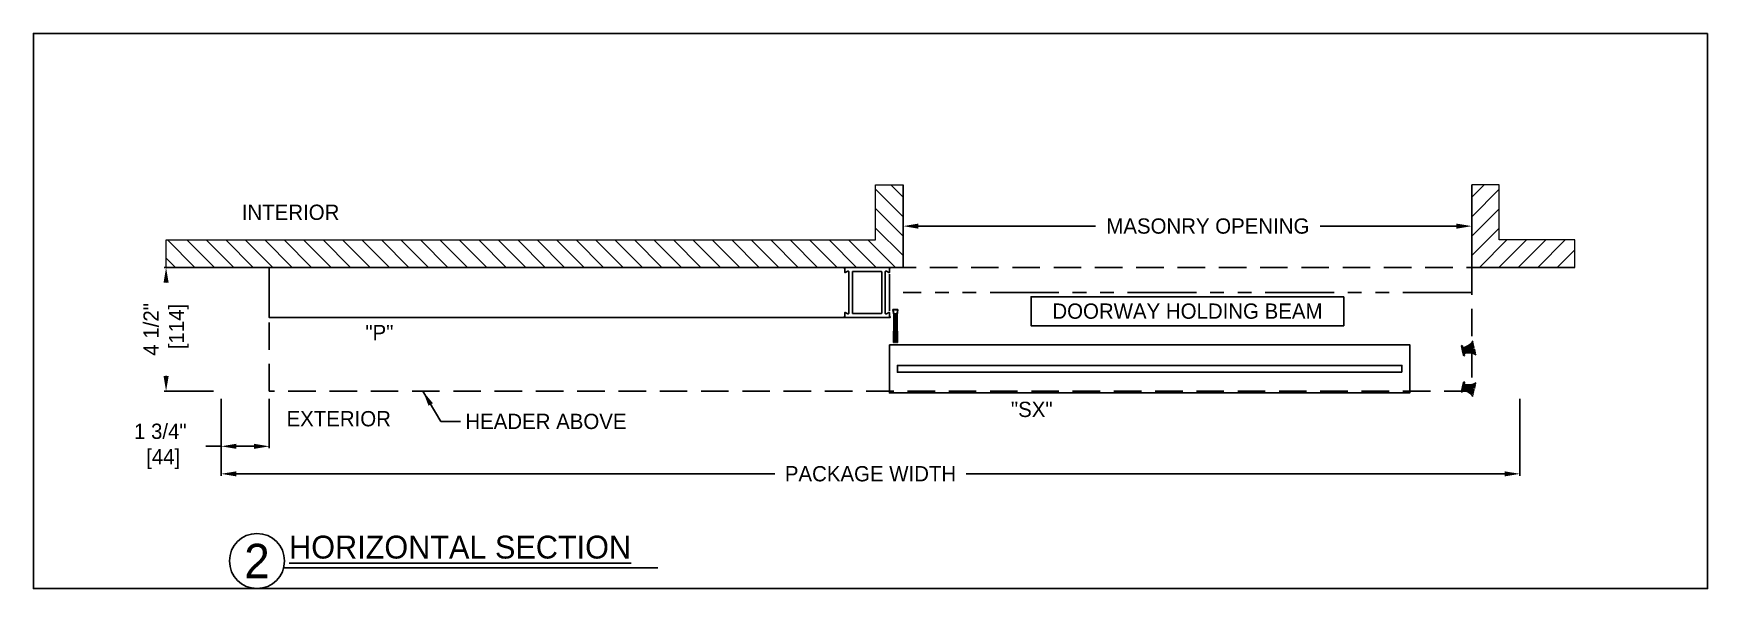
# Model space of a CAD drawing. Header units: inches. Extents: x 0 to 234, y -37 to 292.
# Drawn here: x 50 to 110.8, y -20.2 to 0 of the extents above; entities that cross this region are included whole.
import ezdxf

# ---------------------------------------------------------------- set-up
doc = ezdxf.new("R2010")
doc.units = ezdxf.units.IN
doc.header["$MEASUREMENT"] = 0
doc.header["$PDSIZE"] = -1
doc.linetypes.add('HIDDEN', pattern=[0.075, 0.05, -0.025])
doc.linetypes.add('PHANTOM', pattern=[2.5, 1.25, -0.25, 0.25, -0.25, 0.25, -0.25])
doc.layers.get('0').update_dxf_attribs({"lineweight": 25})
doc.layers.get('Defpoints').update_dxf_attribs({"lineweight": 0})
for name, color, linetype, lineweight in [('DHB - HRZ XS', 7, 'PHANTOM', 25), ('DIM', 7, 'Continuous', 25), ('NOTES', 7, 'Continuous', 25)]:
    doc.layers.add(name, color=color, linetype=linetype, lineweight=lineweight)
doc.layers.add('ZOOM BOUNDARY', color=40, linetype='Continuous', lineweight=25, plot=False)
doc.styles.add('DIM', font='ARRomD.shx')
doc.styles.get("Standard").update_dxf_attribs({"font": 'ARRomD.shx', "height": 0.36})
doc.dimstyles.get("Standard").update_dxf_attribs({"dimscale": 0, "dimtxt": 0.36, "dimasz": 0.4, "dimexe": 0.05, "dimexo": 0.2, "dimgap": 0.125, "dimtad": 0, "dimdec": 5, "dimzin": 0, "dimdsep": 46, "dimlunit": 4, "dimtxsty": 'DIM', "dimcen": 0.09, "dimclrd": 256, "dimclre": 256, "dimclrt": 256, "dimadec": 0, "dimazin": 0, "dimtfac": 1, "dimtdec": 4, "dimtofl": 0, "dimtmove": 0, "dimatfit": 3, "dimfxl": 1, "dimfrac": 2, "dimtolj": 1, "dimtzin": 0, "dimlwd": -1, "dimlwe": -1, "dimarcsym": 0})

# ---------------------------------------------------------------- blocks, each defined once
blk = doc.blocks.new('*D6720')
at = {"layer": 'Defpoints', "color": 0}
for p in [(56.818, -13), (104.006, -13), (56.818, -16)]:
    blk.add_point(p, dxfattribs=at)
at = {"layer": 'DIM'}
for p, q in [((56.818, -13.278), (56.818, -16.07)), ((104.006, -13.278), (104.006, -16.07)), ((57.373, -16), (76.936, -16)), ((103.451, -16), (83.888, -16))]:
    blk.add_line(p, q, dxfattribs=at)
for points in [[(57.373, -15.908), (57.373, -16.093), (56.818, -16)], [(103.451, -16.093), (103.451, -15.908), (104.006, -16)]]:
    blk.add_solid(points, dxfattribs=at)
at = {"layer": 'DIM', "insert": (80.412, -16), "char_height": 0.5548, "attachment_point": 5, "style": 'DIM'}
blk.add_mtext('\\A1;{PACKAGE WIDTH}', dxfattribs=at)
blk = doc.blocks.new('*D6722')
at = {"layer": 'Defpoints', "color": 0}
for p in [(56.818, -8.5), (54.818, -13), (56.818, -13)]:
    blk.add_point(p, dxfattribs=at)
at = {"layer": 'DIM'}
for p, q in [((56.541, -8.5), (54.749, -8.5)), ((54.818, -9.055), (54.818, -9.059)), ((54.818, -12.446), (54.818, -12.442)), ((56.541, -13), (54.749, -13))]:
    blk.add_line(p, q, dxfattribs=at)
for points in [[(54.911, -9.055), (54.726, -9.055), (54.818, -8.5)], [(54.726, -12.446), (54.911, -12.446), (54.818, -13)]]:
    blk.add_solid(points, dxfattribs=at)
at = {"layer": 'DIM', "insert": (54.818, -10.75), "char_height": 0.5548, "attachment_point": 5, "rotation": 90, "style": 'DIM'}
blk.add_mtext('\\A1;{4 1/2"\\P [114]}', dxfattribs=at)
blk = doc.blocks.new('MW3320')
at = {"color": 8, "linetype": 'ByBlock', "lineweight": -2}
for p, q in [((0.021, 0.188), (0.051, 0.188)), ((0.021, 0), (0.021, 0.188)), ((0.021, 0), (0.021, -0.188)), ((0.051, 0), (0.051, 0.188)), ((0.051, 0), (0.471, 0)), ((0.051, 0), (0.471, 0)), ((0.051, 0), (0.051, -0.188)), ((0.021, -0.188), (0.051, -0.188))]:
    blk.add_line(p, q, dxfattribs=at)
for centre, radius, start, end in [((0.089, 0.655), 0.55, 266.0265, 313.99795), ((0.098, 0.81), 0.727, 266.29405, 300.85064), ((0.107, 1.041), 0.986, 266.73735, 291.64748), ((0.135, 1.336), 1.311, 266.33529, 284.86051), ((0.135, -1.336), 1.311, 75.13949, 93.66471), ((0.107, -1.041), 0.986, 68.35252, 93.26265), ((0.098, -0.81), 0.727, 59.14936, 93.70595), ((0.089, -0.655), 0.55, 46.00205, 93.9735)]:
    blk.add_arc(centre, radius, start, end, dxfattribs=at)
blk = doc.blocks.new('A$C8108')
at = {"color": 0, "linetype": 'ByBlock', "lineweight": -2}
for points in [[(10.43, 0.684), (10.43, 2.434), (-8.476, 2.434), (-8.476, 0.684)], [(-8.188, 1.684), (-8.188, 1.434), (10.142, 1.434), (10.142, 1.684)]]:
    blk.add_lwpolyline(points, close=True, dxfattribs=at)
at = {"color": 0, "linetype": 'ByBlock', "lineweight": -2, "xscale": -1, "rotation": 346.7154470969614}
blk.add_blockref('MW3320', (-10.373, 2.21), dxfattribs=at)
at = {"color": 0, "linetype": 'ByBlock', "lineweight": -2, "rotation": 193.284552903039}
blk.add_blockref('MW3320', (-10.373, 0.909), dxfattribs=at)
blk = doc.blocks.new('A$C22003')
at = {"color": 0, "linetype": 'ByBlock', "lineweight": -2, "extrusion": (0, 0, -1)}
for points in [[(-1.551, 1.682), (-1.638, 1.632, -0.57735), (-1.66, 1.645), (-1.66, 1.782, 0.414214), (-1.668, 1.79), (-1.68, 1.79, -1.000001), (-1.68, 1.82), (-0.848, 1.82), (-0.015, 1.82, -1.000001), (-0.015, 1.79), (-0.027, 1.79, 0.414214), (-0.035, 1.782), (-0.035, 1.645, -0.57735), (-0.058, 1.632), (-0.144, 1.682, 0.57735), (-0.191, 1.654), (-0.191, 0.166, 0.57735), (-0.144, 0.138), (-0.058, 0.188, -0.57735), (-0.035, 0.176), (-0.035, 0.038, 0.414214), (-0.027, 0.03), (-0.015, 0.03, -1), (-0.015, 0), (-0.848, 0), (-1.68, 0, -1), (-1.68, 0.03), (-1.668, 0.03, 0.414214), (-1.66, 0.038), (-1.66, 0.176, -0.57735), (-1.638, 0.188), (-1.551, 0.138, 0.57735), (-1.504, 0.166), (-1.504, 1.654, 0.57735)], [(-1.379, 0.16), (-1.379, 1.66, -0.414214), (-1.364, 1.675), (-0.331, 1.675, -0.414214), (-0.316, 1.66), (-0.316, 0.16, -0.414214), (-0.331, 0.145), (-1.364, 0.145, -0.414214)]]:
    blk.add_lwpolyline(points, format="xyb", close=True, dxfattribs=at)
blk = doc.blocks.new('A$C26741_1in')
at = {"color": 0, "linetype": 'ByBlock', "lineweight": -2}
for p, q in [((-0.08, 0), (0.08, 0)), ((-0.059, -0.203), (-0.09, -0.012)), ((-0.057, -0.154), (-0.079, -0.022)), ((-0.059, -0.36), (-0.071, -1.2)), ((-0.069, -0.01), (0.069, -0.01)), ((-0.063, -1.2), (-0.051, -0.36)), ((-0.059, -0.203), (-0.059, -0.36)), ((-0.043, -0.36), (-0.055, -1.2)), ((-0.051, -0.36), (-0.051, -0.2)), ((-0.051, -0.2), (-0.043, -0.2)), ((0.047, -0.162), (-0.047, -0.162)), ((-0.047, -1.2), (-0.035, -0.36)), ((-0.043, -0.2), (-0.043, -0.36)), ((-0.027, -0.36), (-0.039, -1.2)), ((-0.035, -0.36), (-0.035, -0.2)), ((-0.035, -0.2), (-0.027, -0.2)), ((-0.031, -1.2), (-0.019, -0.36)), ((-0.027, -0.2), (-0.027, -0.36)), ((-0.011, -0.36), (-0.023, -1.2)), ((-0.019, -0.2), (-0.011, -0.2)), ((-0.019, -0.36), (-0.019, -0.2)), ((-0.015, -1.2), (-0.003, -0.36)), ((-0.011, -0.2), (-0.011, -0.36)), ((0.003, -0.2), (-0.003, -0.2)), ((-0.003, -0.36), (-0.003, -0.2)), ((0.003, -0.36), (0.003, -0.2)), ((0.015, -1.2), (0.003, -0.36)), ((0.019, -0.2), (0.011, -0.2)), ((0.011, -0.2), (0.011, -0.36)), ((0.011, -0.36), (0.023, -1.2)), ((0.019, -0.36), (0.019, -0.2)), ((0.031, -1.2), (0.019, -0.36)), ((0.027, -0.2), (0.027, -0.36)), ((0.035, -0.2), (0.027, -0.2)), ((0.027, -0.36), (0.039, -1.2)), ((0.035, -0.36), (0.035, -0.2)), ((0.047, -1.2), (0.035, -0.36)), ((0.051, -0.2), (0.043, -0.2)), ((0.043, -0.2), (0.043, -0.36)), ((0.043, -0.36), (0.055, -1.2)), ((0.051, -0.36), (0.051, -0.2)), ((0.063, -1.2), (0.051, -0.36)), ((0.079, -0.022), (0.057, -0.154)), ((0.09, -0.012), (0.059, -0.203)), ((0.059, -0.203), (0.059, -0.36)), ((0.059, -0.36), (0.071, -1.2)), ((-0.071, -1.2), (-0.063, -1.2)), ((-0.055, -1.2), (-0.047, -1.2)), ((-0.039, -1.2), (-0.031, -1.2)), ((-0.023, -1.2), (-0.015, -1.2)), ((0.023, -1.2), (0.015, -1.2)), ((0.039, -1.2), (0.031, -1.2)), ((0.055, -1.2), (0.047, -1.2)), ((0.071, -1.2), (0.063, -1.2))]:
    blk.add_line(p, q, dxfattribs=at)
for centre, start, end in [((-0.08, -0.01), 90, 189.22989), ((-0.069, -0.02), 90, 189.22989), ((-0.047, -0.152), 189.22989, 270), ((0.047, -0.152), 270, 350.77011), ((0.069, -0.02), 350.77011, 90), ((0.08, -0.01), 350.77011, 90)]:
    blk.add_arc(centre, 0.01, start, end, dxfattribs=at)
blk = doc.blocks.new('A$C27946_P')
for points in [[(-10.403, 1.921), (12.128, 1.921), (12.128, 0.101), (-10.403, 0.101)], [(-10.403, 0.344), (-10.403, 1.679)]]:
    blk.add_lwpolyline(points)
at = {"color": 0, "linetype": 'ByBlock', "lineweight": -2, "rotation": 180}
blk.add_blockref('A$C22003', (-8.743, 1.921), dxfattribs=at)
at = {"color": 0, "linetype": 'ByBlock', "lineweight": -2, "xscale": -1}
blk.add_blockref('A$C26741_1in', (-10.623, 0.396), dxfattribs=at)
blk = doc.blocks.new('*D6723')
at = {"layer": 'Defpoints', "color": 0}
for p in [(56.818, -13), (58.568, -13), (56.818, -15)]:
    blk.add_point(p, dxfattribs=at)
at = {"layer": 'DIM'}
for p, q in [((56.818, -13.278), (56.818, -15.07)), ((58.568, -13.278), (58.568, -15.07)), ((56.818, -15), (56.263, -15)), ((58.013, -15), (57.373, -15))]:
    blk.add_line(p, q, dxfattribs=at)
for points in [[(57.373, -14.908), (57.373, -15.093), (56.818, -15)], [(58.013, -15.093), (58.013, -14.908), (58.568, -15)]]:
    blk.add_solid(points, dxfattribs=at)
at = {"layer": 'DIM', "insert": (54.609, -15), "char_height": 0.5548, "attachment_point": 5, "style": 'DIM'}
blk.add_mtext('\\A1;{1 3/4"\\P [44]}', dxfattribs=at)
blk = doc.blocks.new('*D6821')
at = {"layer": 'Defpoints', "color": 0}
for p in [(81.599, -7), (102.256, -7), (102.256, -7)]:
    blk.add_point(p, dxfattribs=at)
at = {"layer": 'DIM'}
for p, q in [((82.154, -7), (88.587, -7)), ((101.701, -7), (96.754, -7))]:
    blk.add_line(p, q, dxfattribs=at)
for points in [[(82.154, -6.908), (82.154, -7.093), (81.599, -7)], [(101.701, -7.093), (101.701, -6.908), (102.256, -7)]]:
    blk.add_solid(points, dxfattribs=at)
at = {"layer": 'DIM', "insert": (92.67, -7), "char_height": 0.5548, "attachment_point": 5, "style": 'DIM'}
blk.add_mtext('\\A1;{MASONRY OPENING}', dxfattribs=at)

msp = doc.modelspace()

# ---------------------------------------------------------------- hatches: boundary and pattern name
h = msp.add_hatch()
h.set_pattern_fill('ANSI31', color=256, scale=4, angle=270, style=0)
h.set_pattern_definition([(315, (-13139.2916, -3426.81866), (0.35355339, 0.35355339), [])])
h.paths.add_polyline_path([(81.599425, -8.500391), (54.818175, -8.50039), (54.818175, -7.50039), (80.599425, -7.500391), (80.599425, -5.500391), (81.599425, -5.500391)])
h = msp.add_hatch()
h.set_pattern_fill('ANSI31', color=256, scale=4, angle=270, style=0)
h.set_pattern_definition([(225, (13323.1467, -3426.81866), (-0.35355339, 0.35355339), [])])
h.paths.add_polyline_path([(102.255674, -8.500391), (106.005674, -8.50039), (106.005674, -7.50039), (103.255674, -7.500391), (103.255674, -5.500391), (102.255674, -5.500391)])

# ---------------------------------------------------------------- linework, layer by layer
msp.add_line((72.681925, -19.417087), (59.088688, -19.417087))
for points in [[(81.599425, -5.500391), (81.599425, -8.500391), (54.818175, -8.50039)], [(102.255674, -5.500391), (102.255674, -8.500391), (106.005674, -8.50039)]]:
    msp.add_lwpolyline(points)
at = {"linetype": 'HIDDEN', "ltscale": 20}
msp.add_lwpolyline([(58.568175, -13.000392), (58.568175, -8.500392), (102.255674, -8.500391), (102.255674, -13.000391)], close=True, dxfattribs=at)
msp.add_lwpolyline([(97.607009, -9.564422), (97.607009, -10.619422), (86.249308, -10.619422), (86.249308, -9.564422)], close=True)
at = {"layer": 'Defpoints'}
for points in [[(81.599425, -8.500391), (54.818175, -8.50039), (54.818175, -7.50039), (80.599425, -7.500391), (80.599425, -5.500391), (81.599425, -5.500391)], [(102.255674, -8.500391), (106.005674, -8.50039), (106.005674, -7.50039), (103.255674, -7.500391), (103.255674, -5.500391), (102.255674, -5.500391)]]:
    msp.add_lwpolyline(points, close=True, dxfattribs=at)
at = {"layer": 'DHB - HRZ XS', "ltscale": 2}
msp.add_line((102.255674, -9.410391), (81.599425, -9.410391), dxfattribs=at)
at = {"layer": 'NOTES'}
msp.add_circle((58.120442, -19.167087), 1, dxfattribs=at)
at = {"layer": 'ZOOM BOUNDARY'}
msp.add_lwpolyline([(110.823849, 0), (110.823849, -20.167087), (50, -20.167087), (50, 0)], close=True, dxfattribs=at)

# ---------------------------------------------------------------- block references
at = {"xscale": -1}
msp.add_blockref('A$C27946_P', (70.696062, -10.421739), dxfattribs=at)
at = {"rotation": 180}
msp.add_blockref('A$C8108', (91.529781, -10.624834), dxfattribs=at)

# ---------------------------------------------------------------- texts
at = {"layer": 'NOTES'}
for s, insert, char_height, width, attachment_point in [('{INTERIOR}', (57.568175, -6.500392), 0.555, 3.03299943, 4), ('{DOORWAY HOLDING BEAM}', (91.928158, -10.091922), 0.555, 10.85770081, 5), ('{\\FARItal.shx|c0;"P"}', (62.568175, -10.866104), 0.555, 1.61901178, 5), ('{\\FARItal.shx|c0;"SX"}', (86.2713, -13.662074), 0.555, 1.61901178, 5), ('{EXTERIOR}', (59.193175, -14.000392), 0.555, 3.03299943, 4), ('{\\LHORIZONTAL SECTION}', (59.288034, -18.667887), 0.832, 17.73581237, 4), ('{2}', (58.120442, -19.167087), 1.248, 2.59581338, 5)]:
    msp.add_mtext(s, dxfattribs=dict(at, insert=insert, char_height=char_height, width=width, attachment_point=attachment_point))
at = {"layer": 'NOTES', "insert": (65.690909, -14.098282), "char_height": 0.555, "attachment_point": 4, "style": 'DIM'}
msp.add_mtext('HEADER ABOVE', dxfattribs=at)

# ---------------------------------------------------------------- dimensions: what is measured, and where the dimension line sits
at = {"layer": 'DIM'}
for base, p1, p2, text, override, picture, middle in [((102.255674, -7.000392), (81.599425, -7.000391), (102.255674, -7.000391), '{MASONRY OPENING}', {"dimscale": 1.387, "dimtxt": 0.4, "dimtolj": 1}, '*D6821', (92.670339, -7.000392)), ((56.818175, -15.000391), (58.568175, -13.000391), (56.818175, -13.000391), '{<>\\P[]}', {"dimscale": 1.387, "dimtxt": 0.4, "dimse1": 0, "dimfxlon": 0}, '*D6723', (54.609295, -15.000391)), ((56.818175, -16.000391), (104.005674, -13.000391), (56.818175, -13.000392), '{PACKAGE WIDTH}', {"dimscale": 1.387, "dimtxt": 0.4, "dimlfac": 1, "dimfxlon": 0}, '*D6720', (80.411925, -16.000391))]:
    dim = msp.add_linear_dim(base=base, p1=p1, p2=p2, text=text, dimstyle='Standard', override=override, dxfattribs=at)
    dim.commit()
    dim.dimension.update_dxf_attribs({"geometry": picture, "text_midpoint": middle, "dimtype": 160})
dim = msp.add_linear_dim(base=(54.818175, -13.000391), p1=(56.818175, -8.500391), p2=(56.818175, -13.000391), angle=270, text='{<>\\P[]}', dimstyle='Standard', override={"dimscale": 1.387, "dimtxt": 0.4, "dimlfac": 1, "dimfxlon": 0, "dimtolj": 1}, dxfattribs=at)
dim.commit()
dim.dimension.update_dxf_attribs({"geometry": '*D6722', "text_midpoint": (54.818175, -10.750391), "dimtype": 160})

# ---------------------------------------------------------------- leaders
at = {"layer": 'NOTES', "annotation_type": 0, "has_hookline": 1, "hookline_direction": 0, "text_width": 6.237969}
msp.add_leader([(64.15208, -13.000391), (64.794567, -14.098282), (65.517534, -14.098282)], dimstyle='Standard', override={"dimscale": 1.387}, dxfattribs=at)

doc.saveas('drawing.dxf')
